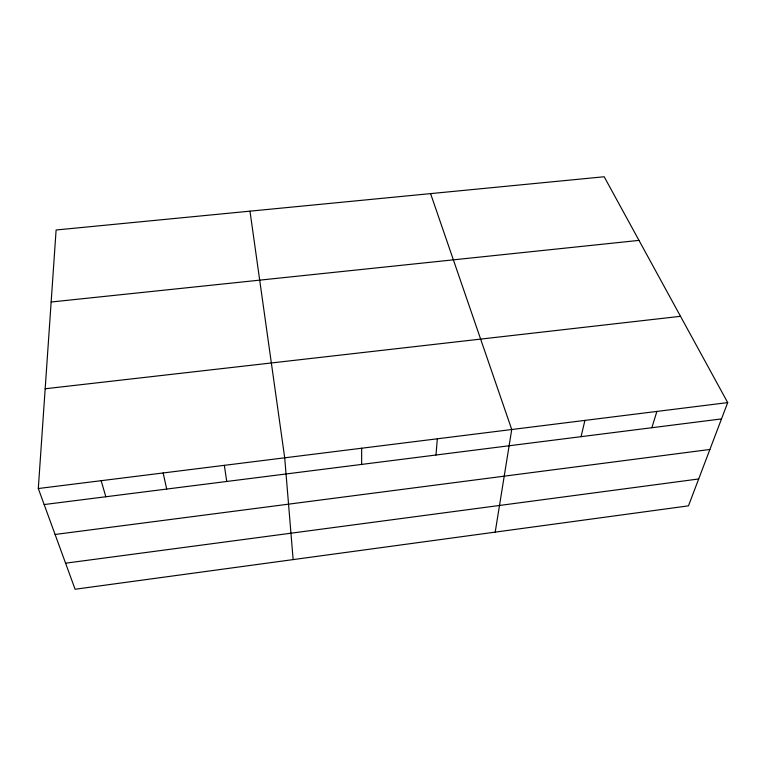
<?xml version="1.0" encoding="UTF-8"?>
<svg xmlns="http://www.w3.org/2000/svg" width="766" height="766" viewBox="0 0 766 766"><rect width="100%" height="100%" fill="white"/><g stroke="black" fill="none" stroke-linecap="round" stroke-linejoin="round"><path stroke-width="1.15" d="M361.638 464.416L361.667 448.225M38.3 488.526L56.11 229.992L604.183 176.755L727.7 402.6L688.471 505.847L75.097 589.245L38.3 488.526L727.7 402.6M435.988 455.014L437.329 438.794M495.2 532.121L511.736 429.515L430.588 193.616M581.059 436.668L584.918 420.4M651.847 427.725L656.893 411.428M65.579 563.192L698.678 478.97M55.085 534.467L709.89 449.47M44.16 504.555L721.505 418.916M45.175 388.764L680.505 316.31M51.15 302.005L638.988 240.39M101.15 480.694L105.832 496.761M163.148 472.967L166.691 489.062M224.333 465.345L226.755 481.469M249.984 211.157L284.703 457.819L293.139 559.592"/></g></svg>
